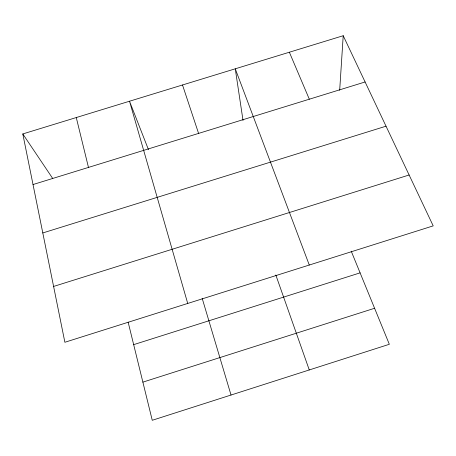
<?xml version="1.0" encoding="UTF-8"?>
<svg xmlns="http://www.w3.org/2000/svg" width="456" height="456" viewBox="0 0 456 456"><rect width="100%" height="100%" fill="white"/><g stroke="black" fill="none" stroke-linecap="round" stroke-linejoin="round"><path stroke-width="0.68" d="M339.68 90.277L343.214 35.716L22.8 133.939L64.877 342.268L433.2 225.874L343.214 35.716M142.882 382.134L374.593 308.267M133.671 344.645L360.097 272.859M53.603 286.442L409.123 174.996M42.796 232.948L386.027 126.187M33.02 184.543L365.102 81.977M22.8 133.939L52.645 178.381M289.36 52.223L309.316 99.209M351.228 251.188L389.333 344.286L152.253 420.284L128.147 322.164M148.474 149.665L129.515 101.226L187.724 303.451M309.282 265.033L235.262 68.81L243.031 120.458M275.823 275.014L309.271 369.953M182.508 84.981L198.588 133.409M202.168 298.287L231.027 395.033M76.277 117.545L88.47 167.415"/></g></svg>
